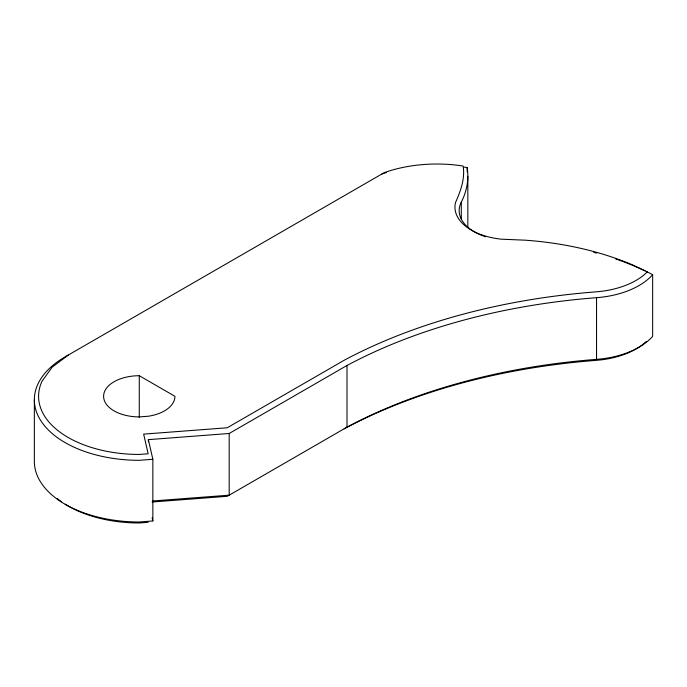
<?xml version="1.0" encoding="UTF-8"?>
<svg xmlns="http://www.w3.org/2000/svg" width="687" height="687" viewBox="0 0 687 687"><rect width="100%" height="100%" fill="white"/><g stroke="black" fill="none" stroke-linecap="round" stroke-linejoin="round"><path stroke-width="1.03" d="M68.245 355.085L52.075 367.253L42.01 381.268A100.688 58.129 0 0 0 139.272 454.442L148.134 453.772L143.66 434.124L227.225 427.769L344.144 360.271A459.594 265.345 0 0 1 595.844 291.872L601.537 291.297A69.533 40.147 0 0 0 646.166 272.988L647.274 271.846L631.851 264.598A227.715 131.475 0 0 0 525.229 240.184L501.527 239.196A56.282 32.495 0 0 1 455.55 202.459C460.608 191.038 465.193 178.775 463.124 166.056L459.096 165.447A100.714 58.146 0 0 0 390.122 170.685L384.316 172.6L65.076 356.905A104.922 60.576 0 0 0 42.336 422.926A104.922 60.576 0 0 0 139.272 460.316L152.849 459.285L152.849 520.961L139.272 521.991A104.922 60.576 0 0 1 34.35 461.424L34.35 399.74M148.366 441.758L148.366 439.637L229.183 433.488L346.995 365.475A455.472 262.966 0 0 1 596.548 297.686A73.732 42.568 0 0 0 652.65 274.671L652.65 336.347A73.732 42.568 0 0 1 596.548 359.361A455.472 262.966 0 0 0 346.995 427.151L227.225 496.306L152.119 502.008M152.617 500.986L229.183 495.172L229.183 433.488M148.134 522.3L139.272 522.979A100.688 58.129 0 0 1 65.213 504.232M139.272 375.72L174.936 396.313A35.672 20.593 0 0 1 148.504 416.21L139.272 416.906A35.672 20.593 0 0 1 103.6 396.313A35.672 20.593 0 0 1 139.272 375.72L139.272 417.481M148.366 439.637L152.849 459.285M152.136 517.861L152.849 520.961M596.548 297.686L596.548 359.361M467.838 176.31L467.838 227.354M464.129 167.087A104.913 60.576 0 0 1 467.177 167.594L467.177 171.844M467.177 167.594A160.32 92.565 0 0 1 461.295 202.124L461.295 219.144M346.995 365.475L346.995 427.151M593.662 252.292A231.923 133.896 0 0 1 596.711 253.117M615.621 258.93A231.923 133.896 0 0 1 634.341 266.067M635.338 266.496A231.923 133.896 0 0 1 645.127 270.918M647.034 271.837A231.923 133.896 0 0 1 652.65 274.671M485.589 236.783A52.049 30.048 0 0 1 482.909 235.839M482.042 235.512A52.049 30.048 0 0 1 461.295 202.124M381.74 174.086A104.913 60.576 0 0 1 386.309 172.549M646.166 341.525A69.533 40.147 0 0 1 640.275 346.274M639.545 346.772A69.533 40.147 0 0 1 601.537 359.825L595.844 360.4A459.534 265.311 0 0 0 344.144 428.817M61.555 501.811A100.688 58.129 0 0 1 57.313 498.616"/></g></svg>
